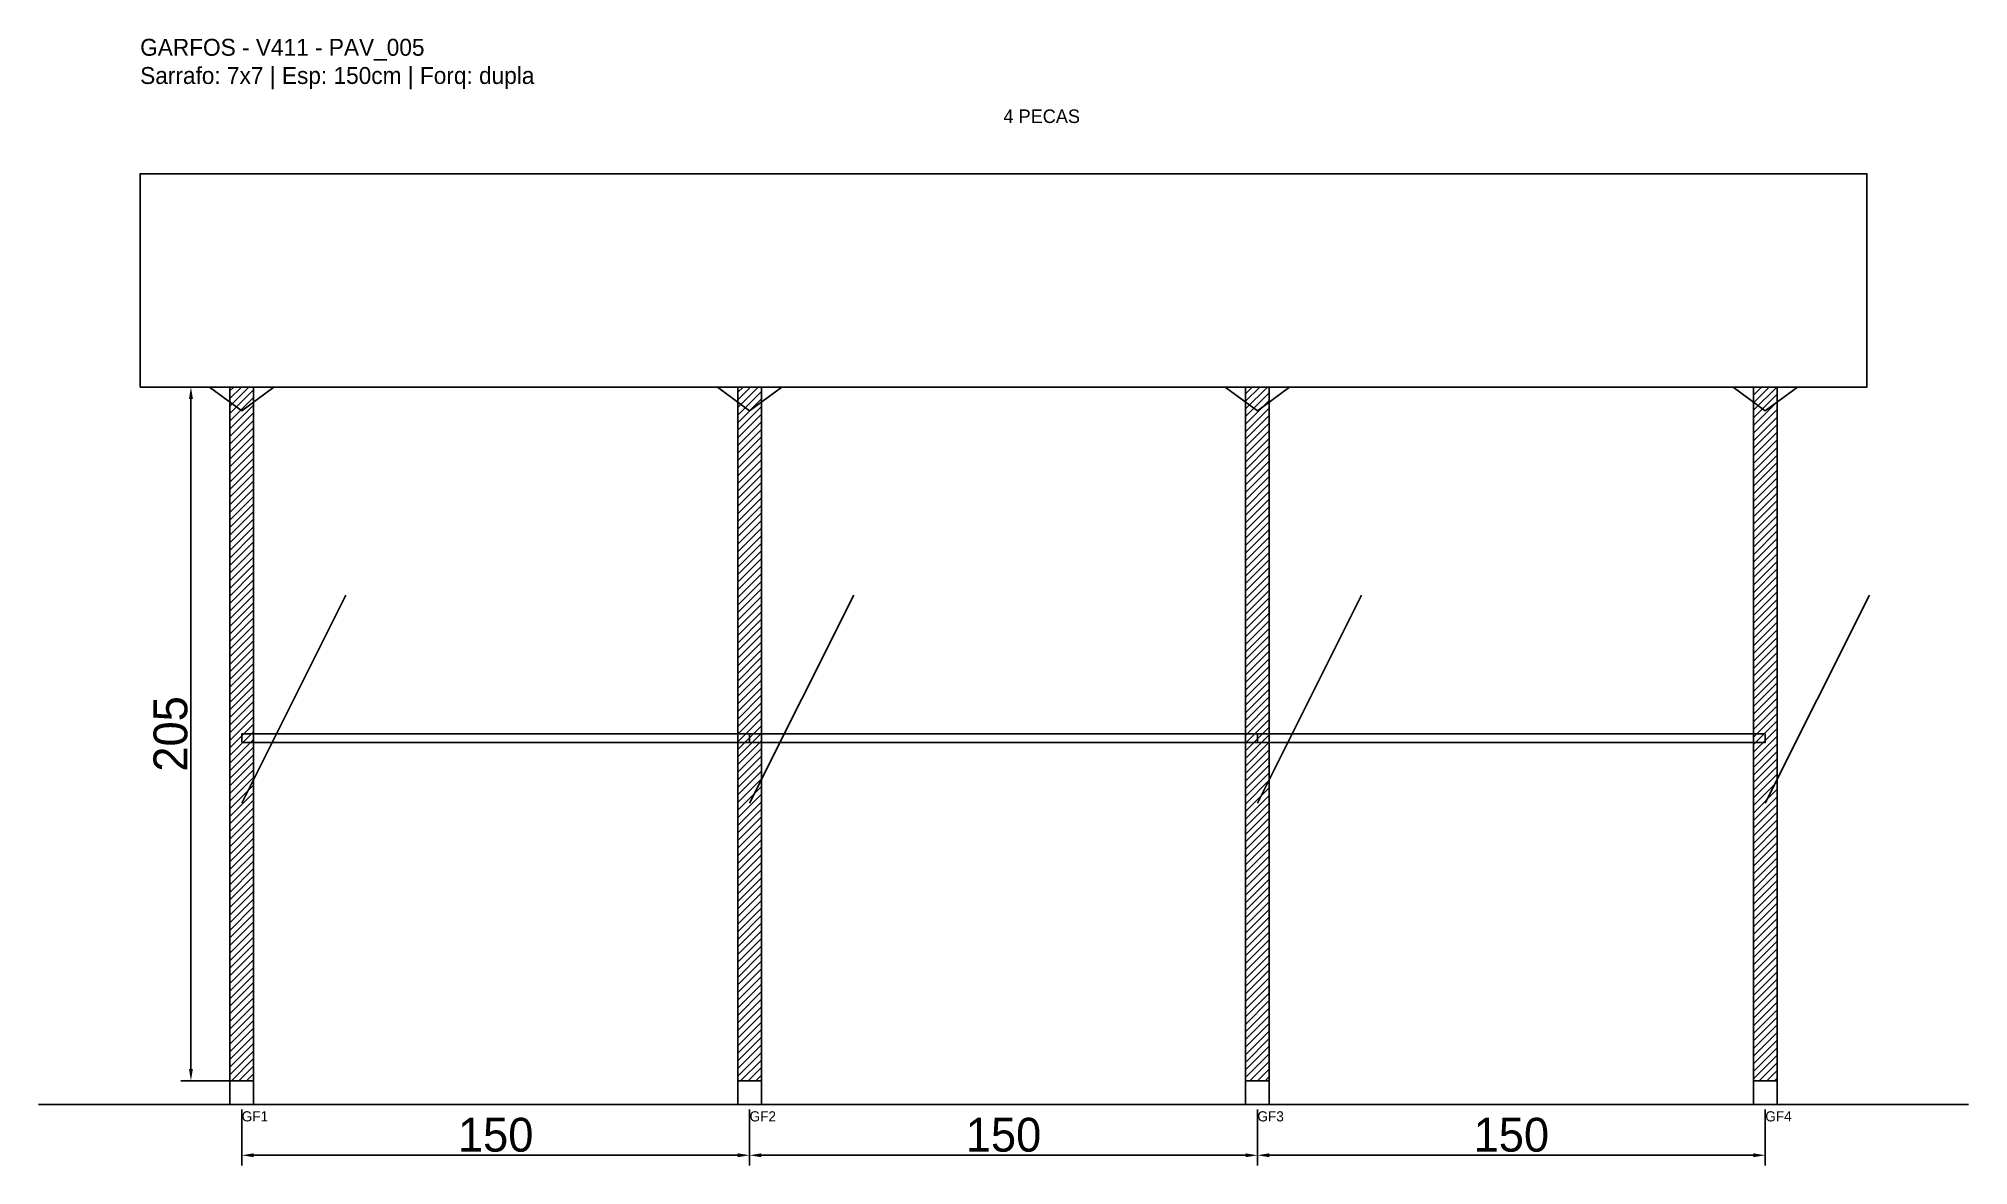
# Model space of a CAD drawing. Header units: metres. Extents: x -30 to 540, y -25 to 308.
import ezdxf

# ---------------------------------------------------------------- set-up
doc = ezdxf.new("R2010")
doc.units = ezdxf.units.M
for name, color, linetype in [('BARRA_ANCORAGEM', 1, 'Continuous'), ('COTA', 241, 'Continuous'), ('GARFOS OK', 3, 'Continuous'), ('NOME DA VIGA', 6, 'Continuous'), ('SARR_7x7', 40, 'Continuous'), ('TIRAS REESCORAMENTO', 252, 'Continuous'), ('VIGAS', 3, 'Continuous')]:
    doc.layers.add(name, color=color, linetype=linetype)
doc.dimstyles.new('EZ DXF', dxfattribs={"dimtxt": 10, "dimasz": 3.5, "dimexe": 3, "dimexo": 1.5, "dimgap": 1, "dimtad": 1, "dimdec": 1, "dimdsep": 46, "dimcen": 2.5, "dimazin": 3, "dimtfac": 1, "dimtmove": 0, "dimatfit": 3})

msp = doc.modelspace()

# ---------------------------------------------------------------- hatches: boundary and pattern name
at = {"layer": 'COTA'}
h = msp.add_hatch(dxfattribs=at)
h.set_pattern_fill('ANSI31', scale=0.5)
h.paths.add_polyline_path([(26.5, 0), (33.5, 0), (33.5, 205), (26.5, 205)])
h = msp.add_hatch(dxfattribs=at)
h.set_pattern_fill('ANSI31', scale=0.5)
h.paths.add_polyline_path([(176.5, 0), (183.5, 0), (183.5, 205), (176.5, 205)])
h = msp.add_hatch(dxfattribs=at)
h.set_pattern_fill('ANSI31', scale=0.5)
h.paths.add_polyline_path([(326.5, 0), (333.5, 0), (333.5, 205), (326.5, 205)])
h = msp.add_hatch(dxfattribs=at)
h.set_pattern_fill('ANSI31', scale=0.5)
h.paths.add_polyline_path([(476.5, 0), (483.5, 0), (483.5, 205), (476.5, 205)])

# ---------------------------------------------------------------- linework, layer by layer
at = {"layer": 'BARRA_ANCORAGEM'}
for p, q in [((30, 82), (60.75, 143.5)), ((180, 82), (210.75, 143.5)), ((330, 82), (360.75, 143.5)), ((480, 82), (510.75, 143.5))]:
    msp.add_line(p, q, dxfattribs=at)
at = {"layer": 'GARFOS OK'}
for p, q in [((30, 198), (20.5, 205)), ((20.5, 205), (39.5, 205)), ((30, 198), (39.5, 205)), ((180, 198), (170.5, 205)), ((170.5, 205), (189.5, 205)), ((180, 198), (189.5, 205)), ((330, 198), (320.5, 205)), ((320.5, 205), (339.5, 205)), ((330, 198), (339.5, 205)), ((480, 198), (470.5, 205)), ((470.5, 205), (489.5, 205)), ((480, 198), (489.5, 205))]:
    msp.add_line(p, q, dxfattribs=at)
at = {"layer": 'GARFOS OK', "linetype": 'CONTINUOUS'}
msp.add_line((-30, -7), (540, -7), dxfattribs=at)
at = {"layer": 'GARFOS OK'}
for points in [[(26.5, 0), (33.5, 0), (33.5, 205), (26.5, 205), (26.5, 0)], [(176.5, 0), (183.5, 0), (183.5, 205), (176.5, 205), (176.5, 0)], [(326.5, 0), (333.5, 0), (333.5, 205), (326.5, 205), (326.5, 0)], [(476.5, 0), (483.5, 0), (483.5, 205), (476.5, 205), (476.5, 0)]]:
    msp.add_lwpolyline(points, dxfattribs=at)
at = {"layer": 'SARR_7x7'}
for points in [[(26.5, -7), (33.5, -7), (33.5, 0), (26.5, 0), (26.5, -7)], [(176.5, -7), (183.5, -7), (183.5, 0), (176.5, 0), (176.5, -7)], [(326.5, -7), (333.5, -7), (333.5, 0), (326.5, 0), (326.5, -7)], [(476.5, -7), (483.5, -7), (483.5, 0), (476.5, 0), (476.5, -7)]]:
    msp.add_lwpolyline(points, dxfattribs=at)
at = {"layer": 'TIRAS REESCORAMENTO'}
for points in [[(30, 100), (180, 100), (180, 102.5), (30, 102.5), (30, 100)], [(180, 100), (330, 100), (330, 102.5), (180, 102.5), (180, 100)], [(330, 100), (480, 100), (480, 102.5), (330, 102.5), (330, 100)]]:
    msp.add_lwpolyline(points, dxfattribs=at)
at = {"layer": 'VIGAS'}
msp.add_lwpolyline([(0, 205), (510, 205), (510, 268), (0, 268), (0, 205)], dxfattribs=at)

# ---------------------------------------------------------------- texts
at = {"layer": 'NOME DA VIGA'}
for s, height, p in [('4 PECAS', 4, (255, 283)), ('GF1', 3, (30, -12)), ('GF2', 3, (180, -12)), ('GF3', 3, (330, -12)), ('GF4', 3, (480, -12))]:
    msp.add_text(s, height=height, dxfattribs=at).set_placement(p)
at = {"layer": 'NOME DA VIGA', "insert": (0, 293), "char_height": 5, "attachment_point": 7}
msp.add_mtext('GARFOS - V411 - PAV_005\\PSarrafo: 7x7 | Esp: 150cm | Forq: dupla', dxfattribs=at)

# ---------------------------------------------------------------- dimensions: what is measured, and where the dimension line sits
at = {"layer": 'COTA'}
msp.add_linear_dim(base=(15, 0), p1=(30, 0), p2=(30, 205), angle=90, dimstyle='EZ DXF', dxfattribs=at).render()
for base, p1, p2 in [((30, -22), (30, -7), (180, -7)), ((180, -22), (180, -7), (330, -7)), ((330, -22), (330, -7), (480, -7))]:
    msp.add_linear_dim(base=base, p1=p1, p2=p2, dimstyle='EZ DXF', dxfattribs=at).render()

doc.saveas('drawing.dxf')
